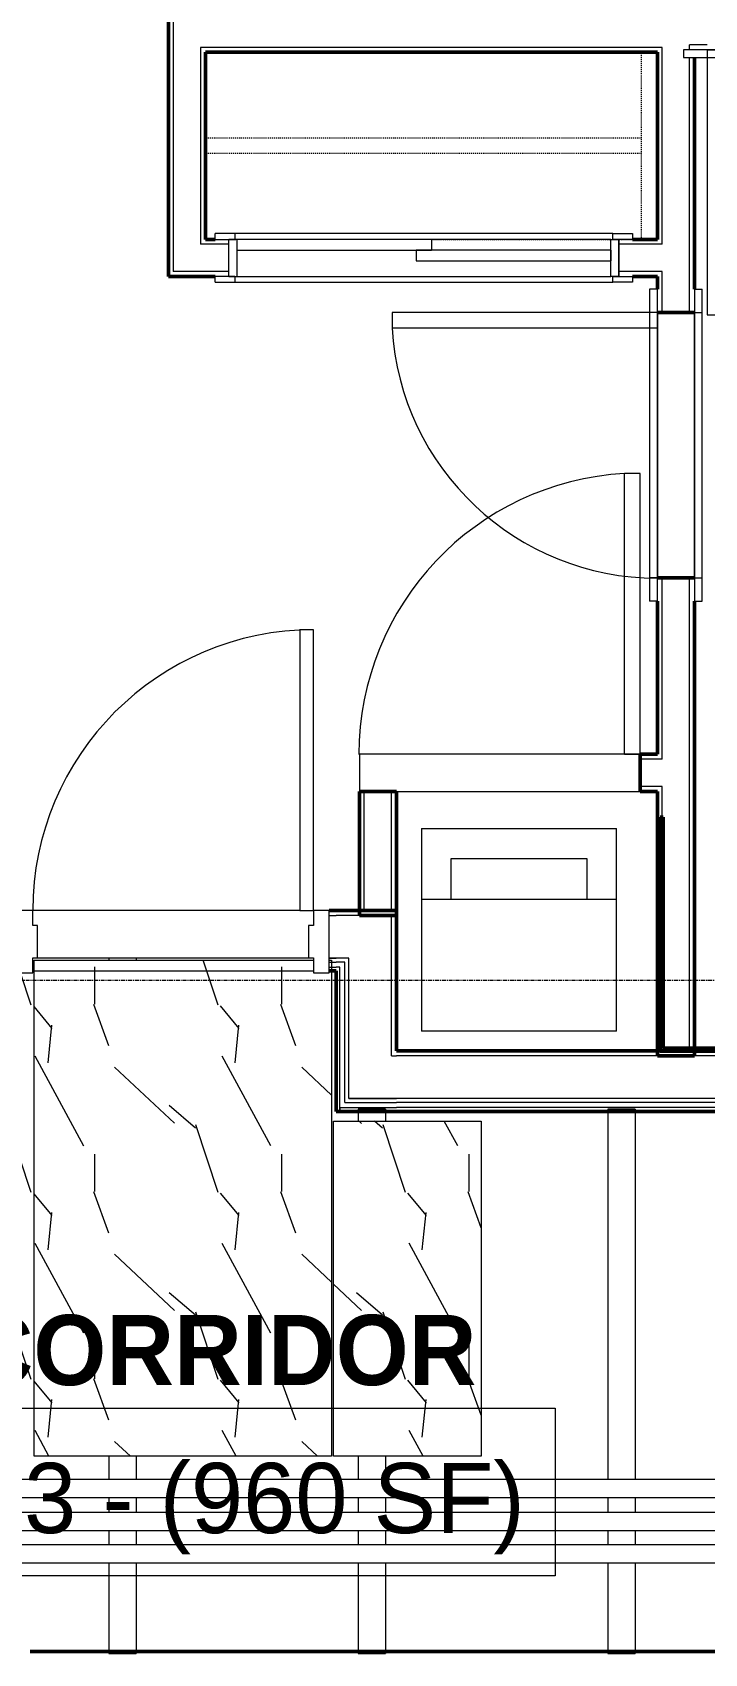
# Model space of a CAD drawing. Header units: inches. Extents: x -4235 to -464, y 9706 to 12338.
# Drawn here: x -3065.5 to -2979.3, y 10380.9 to 10588.8 of the extents above; entities that cross this region are included whole.
import ezdxf

# ---------------------------------------------------------------- set-up
doc = ezdxf.new("R2010")
doc.units = ezdxf.units.IN
doc.header["$MEASUREMENT"] = 0
doc.linetypes.add('Dash', pattern=[0.25, 0.125, -0.125])
doc.linetypes.add('Grid Line 1_2_', pattern=[0.875, 0.5, -0.125, 0.125, -0.125])
for name, color, linetype, lineweight in [('0-1', 7, 'Continuous', 5), ('0-2', 10, 'Continuous', 9), ('A-AREA-IDEN', 2, 'Continuous', 9), ('A-CLNG-1', 254, 'Continuous', 9), ('A-CLNG-2', 10, 'Continuous', 9), ('A-CLNG-PATT-1', 253, 'Continuous', 13), ('A-DOOR-1', 10, 'Continuous', 9), ('A-DOOR-2', 50, 'Continuous', 20), ('A-DOOR-FRAM-1', 10, 'Continuous', 9), ('A-DOOR-FRAM-3', 50, 'Continuous', 20), ('A-FLOR-3', 192, 'Continuous', 9), ('A-WALL-1', 7, 'Continuous', 50), ('A-WALL-2', 250, 'Continuous', 13), ('A-WALL-3', 10, 'Continuous', 9), ('A-WALL-4', 254, 'Continuous', 9), ('I-WALL-1', 7, 'Continuous', 50), ('I-WALL-2', 10, 'Continuous', 9), ('I-WALL-3', 254, 'Continuous', 9), ('P-PIPE-1', 10, 'Continuous', 9), ('P-SANR-FIXT-1', 10, 'Continuous', 9), ('Q-CASE-HDLN-1', 10, 'Dash', 9), ('Q-CASE-HDLN-2', 254, 'Dash', 9), ('S-BEAM', 12, 'Continuous', 9), ('S-GRID-1', 1, 'Grid Line 1_2_', 9)]:
    doc.layers.add(name, color=color, linetype=linetype, lineweight=lineweight)
doc.styles.add('Century Gothic', font='ufonts.com_century-gothic.ttf', dxfattribs={"height": 9})
doc.styles.add('Century Gothic_B', font='GOTHICB.TTF', dxfattribs={"height": 9})

# ---------------------------------------------------------------- blocks, each defined once
blk = doc.blocks.new('SWING - SINGLE - FLUSH - 2-10 x 6-8 - PRIVACY-3199407-BACKGROUND - RCP - 1ST FLOOR')
at = {"layer": 'A-DOOR-1'}
blk.add_arc((17, 2.37), 34.07, 93.3657, 180, dxfattribs=at)
at = {"layer": 'A-DOOR-2'}
for p, q in [((15, 2.37), (15, 36.38)), ((17, 36.38), (15, 36.38)), ((17, 2.37), (17, 36.38)), ((17, 2.37), (15, 2.37))]:
    blk.add_line(p, q, dxfattribs=at)
at = {"layer": 'A-DOOR-FRAM-1'}
for p, q in [((-17, 3.37), (-20, 3.37)), ((-20, 2.37), (-20, 3.37)), ((-20, 2.37), (-17, 2.37)), ((17, 3.37), (-17, 3.37)), ((-17, 2.37), (-17, 3.37)), ((-17, 2.37), (17, 2.37)), ((20, 3.37), (17, 3.37)), ((17, 2.37), (17, 3.37)), ((17, 2.37), (20, 2.37)), ((20, 2.37), (20, 3.37)), ((-17, -2.38), (-20, -2.38)), ((-20, -2.38), (-20, -3.38)), ((-20, -3.38), (-17, -3.38)), ((17, -2.38), (-17, -2.38)), ((-17, -2.38), (-17, -3.38)), ((-17, -3.38), (17, -3.38)), ((20, -2.38), (17, -2.38)), ((17, -2.38), (17, -3.38)), ((17, -3.38), (20, -3.38)), ((20, -2.38), (20, -3.38))]:
    blk.add_line(p, q, dxfattribs=at)
blk = doc.blocks.new('Stacked Washer and Dryer - 26_x25_ - Private-1372850-BACKGROUND - RCP - 1ST FLOOR')
at = {"layer": 'P-SANR-FIXT-1'}
for p, q in [((26, 12.5), (0, 12.5)), ((0, -12.5), (0, 12.5)), ((16.90625, -12.5), (16.90625, 12.5)), ((26, 12.5), (26, -12.5)), ((22.09375, 8.75), (16.90625, 8.75)), ((22.09375, -8.75), (22.09375, 8.75)), ((16.90625, -8.75), (22.09375, -8.75)), ((0, -12.5), (26, -12.5))]:
    blk.add_line(p, q, dxfattribs=at)
blk = doc.blocks.new('SWING - SINGLE - FLUSH - 36_ x 80_ - OFFSET PIVOT DOOR AT MAGIC PAK AND WASHER_DRYER-3199414-BACKGROUND - RCP - 1ST FLOOR')
at = {"layer": 'A-DOOR-1'}
blk.add_arc((18, 2.37), 36.07, 93.1789, 180, dxfattribs=at)
at = {"layer": 'A-DOOR-2'}
for p, q in [((16, 2.37), (16, 38.39)), ((18, 38.39), (16, 38.39)), ((18, 2.37), (18, 38.39)), ((18, 2.37), (16, 2.37))]:
    blk.add_line(p, q, dxfattribs=at)
blk = doc.blocks.new('OD_CW_Closet - OD_CW_Closet-2850672-BACKGROUND - RCP - 1ST FLOOR')
at = {"layer": 'Q-CASE-HDLN-1'}
for p, q in [((0.74, 24), (0.74, 0)), ((3.67, 24), (1.92, 24)), ((27.67, 24), (4.67, 24)), ((0.74, 13), (56.67, 13)), ((0.74, 11), (56.67, 11))]:
    blk.add_line(p, q, dxfattribs=at)
at = {"layer": 'Q-CASE-HDLN-2'}
for p, q in [((1.92, 24), (0.74, 24)), ((52.92, 24), (52.67, 24)), ((56.67, 24), (55.42, 24)), ((56.67, 0), (56.67, 24)), ((0.74, 0), (56.67, 0))]:
    blk.add_line(p, q, dxfattribs=at)
blk = doc.blocks.new('SLIDING - FLUSH - 4-0 x 6-8-3203584-BACKGROUND - RCP - 1ST FLOOR')
at = {"layer": 'A-DOOR-1'}
for p, q in [((-26.75, 2.25), (-26.75, 3)), ((-24.25, 3), (-26.75, 3)), ((-26.75, 2.25), (-24.25, 2.25)), ((24.25, 3), (-24.25, 3)), ((-24.25, 3), (-24.25, 2.25)), ((1, 2.25), (-24, 2.25)), ((-24, 2.25), (-24, 0.88)), ((1, 2.25), (1, 0.88)), ((24.25, 2.25), (24.25, 3)), ((24.25, 3), (26.75, 3)), ((26.75, 2.25), (24.25, 2.25)), ((26.75, 3), (26.75, 2.25)), ((-24, 0.88), (1, 0.88)), ((24, 0.88), (-1, 0.88)), ((-1, 0.88), (-1, -0.5)), ((24, 0.88), (24, -0.5)), ((-1, -0.5), (24, -0.5)), ((-26.75, -3.25), (-26.75, -2.5)), ((-24.25, -2.5), (-26.75, -2.5)), ((-26.75, -3.25), (-24.25, -3.25)), ((-24.25, -2.5), (-24.25, -3.25)), ((-24.25, -3.25), (24.25, -3.25)), ((24.25, -2.5), (26.75, -2.5)), ((24.25, -3.25), (24.25, -2.5)), ((26.75, -3.25), (24.25, -3.25)), ((26.75, -2.5), (26.75, -3.25))]:
    blk.add_line(p, q, dxfattribs=at)
at = {"layer": 'A-DOOR-FRAM-1'}
for p, q in [((-24, 2.25), (-25, 2.25)), ((-25, -2.5), (-25, 2.25)), ((-24, 2.25), (-24, -2.5)), ((24, 2.25), (1, 2.25)), ((24, -2.5), (24, 2.25)), ((24, 2.25), (25, 2.25)), ((25, 2.25), (25, -2.5)), ((-25, -2.5), (-24, -2.5)), ((-24, -2.5), (24, -2.5)), ((25, -2.5), (24, -2.5))]:
    blk.add_line(p, q, dxfattribs=at)
blk = doc.blocks.new('CTR - 1st Phase - Unit Layouts_rvt-1-BACKGROUND - RCP - 1ST FLOOR')
at = {"layer": 'A-WALL-1'}
for p, q in [((-3048.02, 10562.21), (-3048.02, 10619.71)), ((-3043.27, 10586.21), (-3043.27, 10562.21)), ((-2985.32, 10586.21), (-3043.27, 10586.21)), ((-2985.32, 10562.21), (-2985.32, 10586.21)), ((-2980.57, 10585.54), (-2980.57, 10555.84)), ((-3048.02, 10558.09), (-3048.02, 10562.21)), ((-3043.27, 10562.21), (-3042.02, 10562.21)), ((-2988.52, 10562.21), (-2985.32, 10562.21)), ((-3048.02, 10557.46), (-3048.02, 10558.09)), ((-3042.02, 10557.46), (-3048.02, 10557.46)), ((-2985.32, 10557.46), (-2988.52, 10557.46)), ((-2985.32, 10555.84), (-2985.32, 10557.46)), ((-2980.57, 10552.84), (-2985.32, 10552.84)), ((-2985.32, 10518.84), (-2980.57, 10518.84)), ((-2985.32, 10496.19), (-2985.32, 10515.84)), ((-2980.57, 10515.84), (-2980.57, 10457.54)), ((-2987.52, 10496.19), (-2985.32, 10496.19)), ((-2987.52, 10491.44), (-2987.52, 10496.19)), ((-3023.52, 10475.53), (-3023.52, 10491.44)), ((-3023.52, 10491.44), (-3018.77, 10491.44)), ((-3018.77, 10491.44), (-3018.77, 10475.53)), ((-2985.32, 10491.44), (-2987.52, 10491.44)), ((-2985.32, 10457.54), (-2985.32, 10491.44)), ((-2984.95, 10458.51), (-2984.95, 10488.13)), ((-2984.95, 10488.13), (-2984.57, 10488.13)), ((-2984.57, 10488.13), (-2984.57, 10458.51)), ((-3022.9, 10475.53), (-3023.52, 10475.53)), ((-3019.4, 10475.53), (-3022.9, 10475.53)), ((-3018.77, 10475.53), (-3019.4, 10475.53)), ((-2984.95, 10458.13), (-2984.95, 10458.51)), ((-2924.95, 10458.13), (-2984.95, 10458.13)), ((-2984.57, 10458.51), (-2925.32, 10458.51)), ((-2984.7, 10457.54), (-2985.32, 10457.54)), ((-2981.2, 10457.54), (-2984.7, 10457.54)), ((-2980.57, 10457.54), (-2981.2, 10457.54))]:
    blk.add_line(p, q, dxfattribs=at)
at = {"layer": 'A-WALL-2'}
for p, q in [((-3047.4, 10619.09), (-3047.4, 10562.21)), ((-3043.9, 10586.84), (-3043.9, 10562.21)), ((-3043.27, 10586.84), (-3043.9, 10586.84)), ((-2985.32, 10586.84), (-3043.27, 10586.84)), ((-2984.7, 10586.84), (-2985.32, 10586.84)), ((-2984.7, 10561.59), (-2984.7, 10586.84)), ((-2981.2, 10586.54), (-2981.2, 10587.16)), ((-2980.57, 10587.16), (-2981.2, 10587.16)), ((-2978.95, 10587.16), (-2980.57, 10587.16)), ((-2981.2, 10552.84), (-2981.2, 10585.54)), ((-3047.4, 10562.21), (-3047.4, 10561.59)), ((-3047.4, 10561.59), (-3047.4, 10558.09)), ((-3043.9, 10562.21), (-3043.9, 10561.59)), ((-3040.27, 10561.59), (-3043.9, 10561.59)), ((-2985.32, 10561.59), (-2990.27, 10561.59)), ((-2984.7, 10561.59), (-2985.32, 10561.59)), ((-3040.27, 10558.09), (-3047.4, 10558.09)), ((-2985.32, 10558.09), (-2990.27, 10558.09)), ((-2984.7, 10558.09), (-2985.32, 10558.09)), ((-2984.7, 10552.84), (-2984.7, 10558.09)), ((-2984.7, 10495.56), (-2984.7, 10518.84)), ((-2981.2, 10458.16), (-2981.2, 10518.84)), ((-2985.32, 10495.56), (-2987.52, 10495.56)), ((-2984.7, 10495.56), (-2985.32, 10495.56)), ((-3022.9, 10476.16), (-3022.9, 10491.44)), ((-3019.4, 10476.16), (-3019.4, 10491.44)), ((-2985.32, 10492.06), (-2987.52, 10492.06)), ((-2984.7, 10492.06), (-2985.32, 10492.06)), ((-2984.7, 10458.16), (-2984.7, 10492.06)), ((-3019.4, 10476.16), (-3022.9, 10476.16)), ((-2984.7, 10458.16), (-2981.2, 10458.16))]:
    blk.add_line(p, q, dxfattribs=at)
at = {"layer": 'A-WALL-3'}
for p, q in [((-3040.27, 10557.46), (-3040.27, 10562.21)), ((-2990.27, 10557.46), (-2990.27, 10562.21)), ((-2985.32, 10552.84), (-2985.32, 10518.84)), ((-2980.57, 10518.84), (-2980.57, 10552.84)), ((-3018.77, 10496.19), (-3023.52, 10496.19)), ((-3023.52, 10496.19), (-3023.52, 10491.44)), ((-2987.52, 10496.19), (-3018.77, 10496.19)), ((-3018.77, 10491.44), (-2987.52, 10491.44))]:
    blk.add_line(p, q, dxfattribs=at)
at = {"layer": 'A-WALL-4'}
for p, q in [((-2980.57, 10552.84), (-2985.32, 10552.84)), ((-2980.57, 10518.84), (-2985.32, 10518.84)), ((-2987.52, 10491.44), (-2987.52, 10496.19)), ((-3023.52, 10491.44), (-3018.77, 10491.44))]:
    blk.add_line(p, q, dxfattribs=at)
at = {"layer": '0-2'}
for name, p, rotation in [('SWING - SINGLE - FLUSH - 2-10 x 6-8 - PRIVACY-3199407-BACKGROUND - RCP - 1ST FLOOR', (-2961.95, 10588.91), 180), ('OD_CW_Closet - OD_CW_Closet-2850672-BACKGROUND - RCP - 1ST FLOOR', (-2986.6, 10586.21), 180), ('SWING - SINGLE - FLUSH - 2-10 x 6-8 - PRIVACY-3199407-BACKGROUND - RCP - 1ST FLOOR', (-2982.95, 10535.84), 89.99999999999994), ('Stacked Washer and Dryer - 26_x25_ - Private-1372850-BACKGROUND - RCP - 1ST FLOOR', (-3003.07, 10460.69), 89.99999999999686)]:
    blk.add_blockref(name, p, dxfattribs=dict(at, rotation=rotation))
for name, p in [('SLIDING - FLUSH - 4-0 x 6-8-3203584-BACKGROUND - RCP - 1ST FLOOR', (-3015.27, 10559.96)), ('SWING - SINGLE - FLUSH - 36_ x 80_ - OFFSET PIVOT DOOR AT MAGIC PAK AND WASHER_DRYER-3199414-BACKGROUND - RCP - 1ST FLOOR', (-3005.52, 10493.81))]:
    blk.add_blockref(name, p, dxfattribs=at)
blk = doc.blocks.new('HOLLOW METAL - UNIT DOOR-2191979-BACKGROUND - RCP - 1ST FLOOR')
at = {"layer": 'A-DOOR-1'}
blk.add_arc((18, 4.125), 36, 90, 180, dxfattribs=at)
at = {"layer": 'A-DOOR-2'}
for p, q in [((18, 40.125), (16.25, 40.125)), ((16.25, 40.125), (16.25, 4.125)), ((18, 4.125), (18, 40.125)), ((16.25, 4.125), (18, 4.125))]:
    blk.add_line(p, q, dxfattribs=at)
at = {"layer": 'A-DOOR-FRAM-3'}
for p, q in [((-18, 4.125), (-20, 4.125)), ((-20, 4.125), (-20, -3.875)), ((-18, 2.1875), (-18, 4.125)), ((-17.375, 2.1875), (-18, 2.1875)), ((-17.375, -1.9375), (-17.375, 2.1875)), ((18, 2.1875), (17.375, 2.1875)), ((17.375, 2.1875), (17.375, -1.9375)), ((18, 4.125), (18, 2.1875)), ((20, 4.125), (18, 4.125)), ((20, -3.875), (20, 4.125)), ((-18, -3.875), (-18, -1.9375)), ((-18, -1.9375), (-17.375, -1.9375)), ((17.375, -1.9375), (18, -1.9375)), ((18, -1.9375), (18, -3.875)), ((-20, -3.875), (-18, -3.875)), ((18, -3.875), (20, -3.875))]:
    blk.add_line(p, q, dxfattribs=at)
blk = doc.blocks.new('CTR - 1st Phase - Common Walls_rvt-1-BACKGROUND - RCP - 1ST FLOOR')
at = {"layer": 'A-CLNG-PATT-1'}
h = blk.add_hatch(dxfattribs=at)
h.set_pattern_fill('FP_4', color=256, style=0, pattern_type=2)
h.set_pattern_definition([(108.435, (6.24, 0), (-23.9995167, 47.999875), [9.107, -66.787]), (139.399, (3.36, 8.64), (-144.0005735, 119.9994401), [4.425, -216.844]), (136.848, (24, 11.52), (-360.00235884, 335.99803914), [10.527, -515.834]), (109.983, (16.32, 18.72), (-71.99926767, 192.0004429), [5.618, -275.295]), (90, (14.4, 0), (-24, 24), [4.8, -19.2]), (118.443, (14.4, 4.8), (168.00080613, -311.999948405), [13.101, -641.971]), (84.289, (8.16, 16.32), (-24.00143285, -215.9997167), [4.824, -236.373]), (129.806, (8.64, 21.12), (96.0006462, -119.9991583), [3.749, -183.697])])
h.paths.add_polyline_path([(-3023.79, 10406.19), (-3007.91, 10406.19), (-3007.91, 10449.16), (-3026.86, 10449.16), (-3026.86, 10406.19)], flags=0)
h.paths.add_polyline_path([(-3084.46, 10406.19), (-3065.51, 10406.19), (-3065.51, 10468.16), (-3067.42, 10468.16), (-3067.42, 10469.8), (-3084.46, 10469.8), (-3084.46, 10412.4)], flags=0)
h.paths.add_polyline_path([(-3065.26, 10406.19), (-3027.11, 10406.19), (-3027.11, 10469.8), (-3027.42, 10469.8), (-3027.42, 10468.16), (-3029.42, 10468.16), (-3029.42, 10469.8), (-3065.26, 10469.8), (-3065.26, 10412.4)], flags=0)
at = {"layer": 'A-CLNG-1'}
for p, q in [((-3065.26, 10469.8), (-3029.42, 10469.8)), ((-3065.26, 10468.41), (-3065.26, 10469.8)), ((-3027.42, 10469.8), (-3027.11, 10469.8)), ((-3027.11, 10469.8), (-3027.11, 10468.41))]:
    blk.add_line(p, q, dxfattribs=at)
at = {"layer": 'A-CLNG-2'}
for p, q in [((-3065.26, 10406.19), (-3065.26, 10468.41)), ((-3027.11, 10468.41), (-3027.11, 10406.19)), ((-3026.86, 10406.19), (-3026.86, 10449.16)), ((-3026.86, 10449.16), (-3007.91, 10449.16)), ((-3007.91, 10449.16), (-3007.91, 10406.19)), ((-3027.11, 10406.19), (-3065.26, 10406.19)), ((-3007.91, 10406.19), (-3026.86, 10406.19))]:
    blk.add_line(p, q, dxfattribs=at)
at = {"layer": 'A-WALL-2'}
for p, q in [((-3027.42, 10475.54), (-3026.52, 10475.54)), ((-3024.9, 10475.54), (-3026.52, 10475.54)), ((-3019.4, 10475.54), (-3024.9, 10475.54)), ((-3019.4, 10457.54), (-3019.4, 10475.54)), ((-3027.42, 10470.04), (-3026.52, 10470.04)), ((-3025.4, 10470.04), (-3026.52, 10470.04)), ((-3024.9, 10470.04), (-3025.4, 10470.04)), ((-3024.9, 10452.04), (-3024.9, 10470.04)), ((-3027.42, 10469.54), (-3026.52, 10469.54)), ((-3027.42, 10468.91), (-3026.52, 10468.91)), ((-3026.02, 10469.54), (-3026.52, 10469.54)), ((-3026.02, 10468.91), (-3026.52, 10468.91)), ((-3025.4, 10469.54), (-3026.02, 10469.54)), ((-3026.02, 10450.91), (-3026.02, 10468.91)), ((-3025.4, 10451.54), (-3025.4, 10469.54)), ((-3019.4, 10457.54), (-3018.77, 10457.54)), ((-2920.57, 10457.54), (-3018.77, 10457.54)), ((-3025.4, 10451.54), (-3024.9, 10451.54)), ((-3024.9, 10452.04), (-3019.4, 10452.04)), ((-3024.9, 10451.54), (-3018.77, 10451.54)), ((-3019.4, 10452.04), (-3018.77, 10452.04)), ((-2920.57, 10452.04), (-3018.77, 10452.04)), ((-2920.57, 10451.54), (-3018.77, 10451.54)), ((-3026.02, 10450.91), (-3026.02, 10450.41)), ((-3026.02, 10450.91), (-3025.4, 10450.91)), ((-3026.02, 10450.41), (-3026.02, 10450.91)), ((-3025.4, 10450.91), (-3018.77, 10450.91)), ((-2920.57, 10450.91), (-3018.77, 10450.91))]:
    blk.add_line(p, q, dxfattribs=at)
at = {"layer": 'I-WALL-1'}
for p, q in [((-3027.42, 10476.16), (-3026.52, 10476.16)), ((-3026.52, 10476.16), (-3019.4, 10476.16)), ((-3019.4, 10476.16), (-3018.77, 10476.16)), ((-3018.77, 10476.16), (-3018.77, 10458.16)), ((-3026.52, 10468.41), (-3027.42, 10468.41)), ((-3026.52, 10450.41), (-3026.52, 10468.41)), ((-3018.77, 10458.16), (-2920.57, 10458.16)), ((-3026.02, 10450.41), (-3026.52, 10450.41)), ((-3018.77, 10450.41), (-3026.02, 10450.41)), ((-2920.57, 10450.41), (-3018.77, 10450.41)), ((-3065.75, 10381.16), (-2805.27, 10381.16))]:
    blk.add_line(p, q, dxfattribs=at)
at = {"layer": 'I-WALL-2'}
for p, q in [((-3031.17, 10476.16), (-3065.42, 10476.16)), ((-3065.42, 10468.41), (-3029.42, 10468.41)), ((-3026.15, 10450.41), (-3018.77, 10450.41)), ((-3007.91, 10450.41), (-3018.77, 10450.41))]:
    blk.add_line(p, q, dxfattribs=at)
at = {"layer": 'I-WALL-3'}
for p, q in [((-3065.26, 10468.41), (-3065.42, 10468.41)), ((-3026.52, 10468.41), (-3027.11, 10468.41)), ((-3026.52, 10450.41), (-3026.52, 10468.41)), ((-3026.52, 10450.41), (-3026.15, 10450.41)), ((-2920.57, 10450.41), (-3007.91, 10450.41)), ((-3065.75, 10381.16), (-2805.27, 10381.16))]:
    blk.add_line(p, q, dxfattribs=at)
at = {"layer": 'P-PIPE-1'}
for p, q in [((-3435.32, 10403.25), (-2798.23, 10403.25)), ((-2798.23, 10400.87), (-3435.32, 10400.87)), ((-3435.32, 10399.01), (-2798.23, 10399.01)), ((-2798.23, 10396.63), (-3435.32, 10396.63)), ((-3435.32, 10394.88), (-2798.23, 10394.88)), ((-2798.23, 10392.5), (-3435.32, 10392.5))]:
    blk.add_line(p, q, dxfattribs=at)
at = {"layer": '0-2'}
blk.add_blockref('HOLLOW METAL - UNIT DOOR-2191979-BACKGROUND - RCP - 1ST FLOOR', (-3047.42, 10472.04), dxfattribs=at)
blk = doc.blocks.new('Dimension Lumber - LVL - 3_5X5_5-V203-BACKGROUND - RCP - 1ST FLOOR')
at = {"layer": 'S-BEAM'}
for p, q in [((-34.9, 1.75), (-34.9, -1.75)), ((-34.9, 1.75), (-34.62, 1.75)), ((-34.62, 1.75), (12.54, 1.75)), ((14.92, 1.75), (16.78, 1.75)), ((19.16, 1.75), (20.91, 1.75)), ((23.29, 1.75), (34.63, 1.75)), ((34.63, 1.75), (34.9, 1.75)), ((34.9, -1.75), (34.9, 1.75)), ((-34.9, -1.75), (-34.62, -1.75)), ((-34.62, -1.75), (12.54, -1.75)), ((14.92, -1.75), (16.78, -1.75)), ((19.16, -1.75), (20.91, -1.75)), ((23.29, -1.75), (34.63, -1.75)), ((34.63, -1.75), (34.9, -1.75))]:
    blk.add_line(p, q, dxfattribs=at)
blk = doc.blocks.new('Dimension Lumber - LVL - 3_5X5_5-V205-BACKGROUND - RCP - 1ST FLOOR')
at = {"layer": 'S-BEAM'}
for p, q in [((-34.9, 1.75), (-34.9, -1.75)), ((-34.9, 1.75), (-34.62, 1.75)), ((-34.62, 1.75), (-34.38, 1.75)), ((-34.38, 1.75), (-33.38, 1.75)), ((9.6, 1.75), (12.54, 1.75)), ((14.92, 1.75), (16.78, 1.75)), ((19.16, 1.75), (20.91, 1.75)), ((23.29, 1.75), (34.63, 1.75)), ((34.63, 1.75), (34.9, 1.75)), ((34.9, -1.75), (34.9, 1.75)), ((-34.9, -1.75), (-34.62, -1.75)), ((-34.62, -1.75), (-34.38, -1.75)), ((-34.38, -1.75), (-33.38, -1.75)), ((9.6, -1.75), (12.54, -1.75)), ((14.92, -1.75), (16.78, -1.75)), ((19.16, -1.75), (20.91, -1.75)), ((23.29, -1.75), (34.63, -1.75)), ((34.63, -1.75), (34.9, -1.75))]:
    blk.add_line(p, q, dxfattribs=at)
blk = doc.blocks.new('Dimension Lumber - LVL - 3_5X5_5-V206-BACKGROUND - RCP - 1ST FLOOR')
at = {"layer": 'S-BEAM'}
for p, q in [((-43.78, 1.75), (-43.53, 1.75)), ((20.07, 1.75), (23.02, 1.75)), ((25.39, 1.75), (27.26, 1.75)), ((29.63, 1.75), (31.39, 1.75)), ((33.76, 1.75), (45.1, 1.75)), ((45.1, 1.75), (45.37, 1.75)), ((45.37, -1.75), (45.37, 1.75)), ((-43.78, -1.75), (-43.53, -1.75)), ((20.07, -1.75), (23.02, -1.75)), ((25.39, -1.75), (27.26, -1.75)), ((29.63, -1.75), (31.39, -1.75)), ((33.76, -1.75), (45.1, -1.75)), ((45.1, -1.75), (45.37, -1.75))]:
    blk.add_line(p, q, dxfattribs=at)

msp = doc.modelspace()

# ---------------------------------------------------------------- linework, layer by layer
at = {"layer": 'A-AREA-IDEN', "flags": 128}
msp.add_lwpolyline([(-3082.92, 10412.34), (-2998.42, 10412.34), (-2998.42, 10390.84), (-3082.92, 10390.84)], close=True, dxfattribs=at)
at = {"layer": 'A-FLOR-3'}
for p, q in [((-3029.42, 10470.04), (-3065.42, 10470.04)), ((-3024.9, 10470.04), (-3027.42, 10470.04)), ((-3024.9, 10452.04), (-3024.9, 10470.04)), ((-2785.47, 10452.04), (-3024.9, 10452.04))]:
    msp.add_line(p, q, dxfattribs=at)
at = {"layer": 'S-GRID-1'}
msp.add_line((-464.45, 10467.19), (-4185.7, 10467.19), dxfattribs=at)

# ---------------------------------------------------------------- block references
at = {"layer": '0-1'}
for name in ['CTR - 1st Phase - Unit Layouts_rvt-1-BACKGROUND - RCP - 1ST FLOOR', 'CTR - 1st Phase - Common Walls_rvt-1-BACKGROUND - RCP - 1ST FLOOR']:
    msp.add_blockref(name, (0, 0), dxfattribs=at)
at = {"layer": 'S-BEAM', "rotation": 270}
for name, p in [('Dimension Lumber - LVL - 3_5X5_5-V206-BACKGROUND - RCP - 1ST FLOOR', (-3053.92, 10426.26)), ('Dimension Lumber - LVL - 3_5X5_5-V205-BACKGROUND - RCP - 1ST FLOOR', (-3021.92, 10415.79)), ('Dimension Lumber - LVL - 3_5X5_5-V203-BACKGROUND - RCP - 1ST FLOOR', (-2989.92, 10415.79))]:
    msp.add_blockref(name, p, dxfattribs=at)

# ---------------------------------------------------------------- texts
at = {"layer": 'A-AREA-IDEN', "char_height": 9, "attachment_point": 1}
for s, insert, width, style in [('CORRIDOR', (-3074.04, 10424.31), 80.598, 'Century Gothic_B'), ('103 - (960 SF)', (-3079.92, 10405.34), 94.839, 'Century Gothic')]:
    msp.add_mtext(s, dxfattribs=dict(at, insert=insert, width=width, style=style))

doc.saveas('drawing.dxf')
